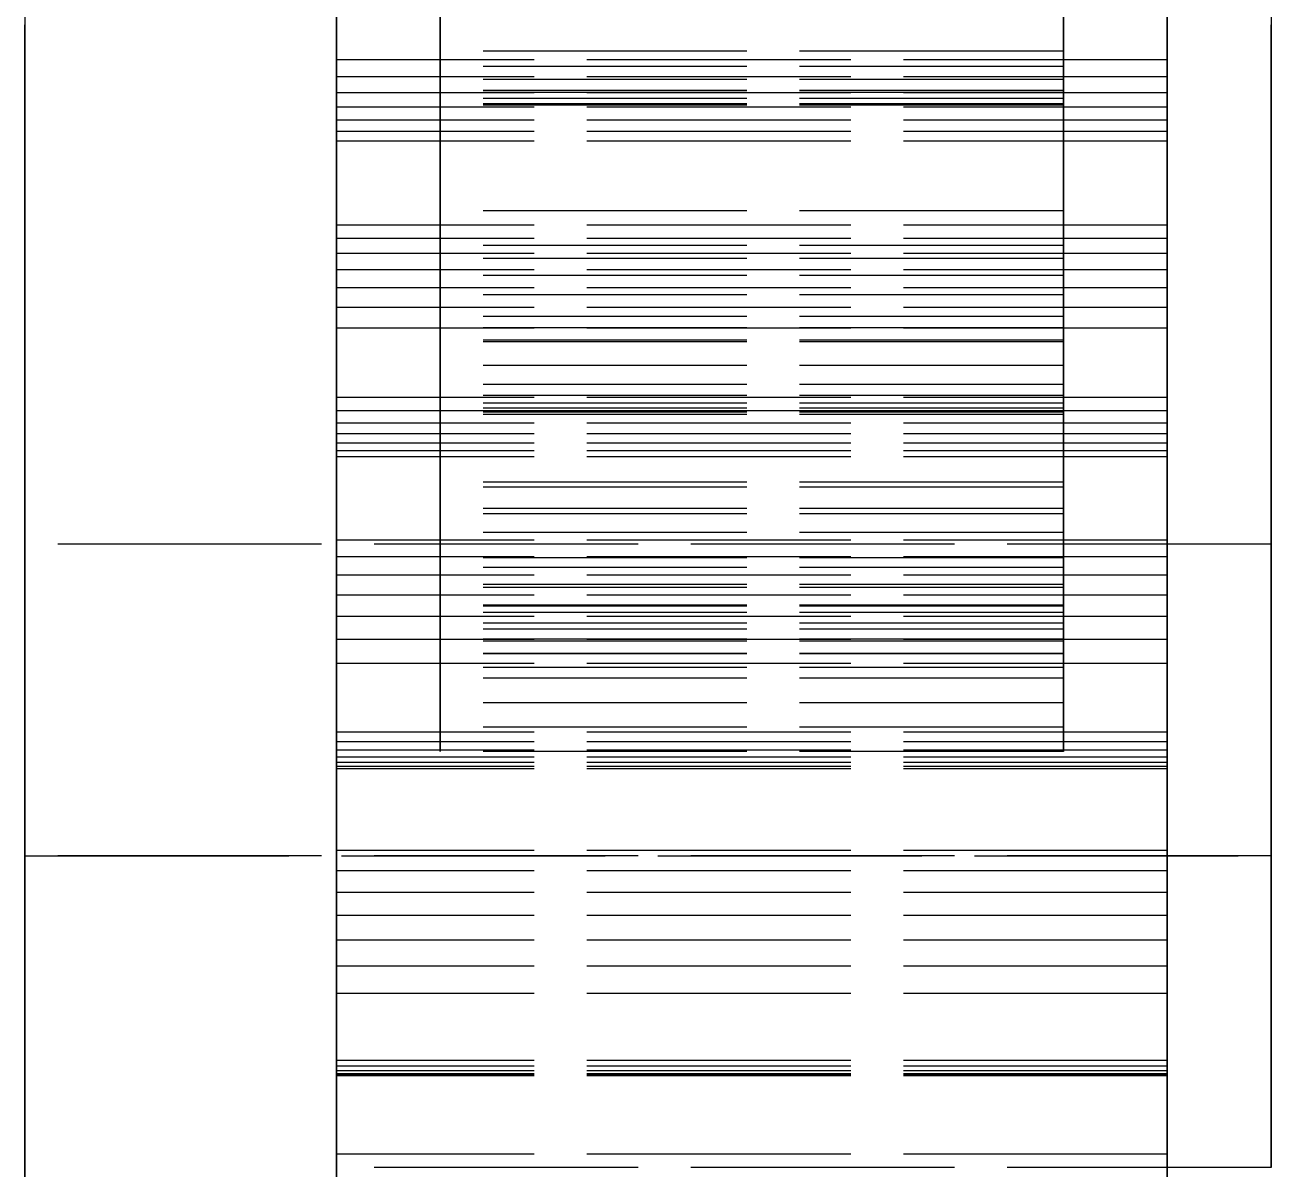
# Model space of a CAD drawing. Header units: millimetres. Extents: x -31 to 125, y -47 to 96.
# Drawn here: x 50.62 to 56.62, y -5.51 to 0 of the extents above; entities that cross this region are included whole.
import ezdxf

# ---------------------------------------------------------------- set-up
doc = ezdxf.new("R2010")
doc.units = ezdxf.units.MM
doc.linetypes.add('DASHED', pattern=[1.524, 1.27, -0.254])
doc.layers.add('HIDDEN', color=8, linetype='DASHED')
doc.layers.add('VISIBLE', color=7, linetype='CONTINUOUS')

msp = doc.modelspace()

# ---------------------------------------------------------------- linework, layer by layer
at = {"layer": 'HIDDEN'}
for points in [[(50.625, 9.52381), (50.625, 8.7619), (50.625, 8), (50.625, 7.2381), (50.625, 6.47619), (50.625, 5.71429), (50.625, 4.95238), (50.625, 4.19048), (50.625, 3.42857), (50.625, 2.66667), (50.625, 1.90476), (50.625, 1.14286), (50.625, 0.38095), (50.625, -0.38095), (50.625, -1.14286), (50.625, -1.90476), (50.625, -2.66667), (50.625, -3.42857), (50.625, -4.19048), (50.625, -4.95238), (50.625, -5.71429)], [(52.125, 9.42857), (52.125, 8.73016), (52.125, 8.03175), (52.125, 7.33333), (52.125, 6.63492), (52.125, 5.93651), (52.125, 5.2381), (52.125, 4.53968), (52.125, 3.84127), (52.125, 3.14286), (52.125, 2.44444), (52.125, 1.74603), (52.125, 1.04762), (52.125, 0.34921), (52.125, -0.34921), (52.125, -1.04762), (52.125, -1.74603), (52.125, -2.44444), (52.125, -3.14286), (52.125, -3.84127), (52.125, -4.53968), (52.125, -5.2381), (52.125, -5.93651)], [(52.125, 4.55357), (52.125, 3.94643), (52.125, 3.33929), (52.125, 2.73214), (52.125, 2.125), (52.125, 1.51786), (52.125, 0.91071), (52.125, 0.30357), (52.125, -0.30357), (52.125, -0.91071), (52.125, -1.51786), (52.125, -2.125), (52.125, -2.73214), (52.125, -3.33929), (52.125, -3.94643), (52.125, -4.55357), (52.125, -5.16071), (52.125, -5.76786)], [(56.125, 4.55357), (56.125, 3.94643), (56.125, 3.33929), (56.125, 2.73214), (56.125, 2.125), (56.125, 1.51786), (56.125, 0.91071), (56.125, 0.30357), (56.125, -0.30357), (56.125, -0.91071), (56.125, -1.51786), (56.125, -2.125), (56.125, -2.73214), (56.125, -3.33929), (56.125, -3.94643), (56.125, -4.55357), (56.125, -5.16071), (56.125, -5.76786)], [(52.125, -0.16799), (52.125, 0.16799)], [(52.125, 0.16799), (52.125, -0.16799)], [(52.625, -0.12603), (52.625, 0.12603)], [(52.625, 0.12603), (52.625, -0.12603)], [(55.625, -0.12603), (55.625, 0.12603)], [(55.625, 0.12603), (55.625, -0.12603)], [(56.125, -0.16799), (56.125, 0.16799)], [(56.125, 0.16799), (56.125, -0.16799)], [(50.625, 0.06349), (50.625, -0.06349), (50.625, -0.19048), (50.625, -0.31746), (50.625, -0.44444), (50.625, -0.57143), (50.625, -0.69841), (50.625, -0.8254), (50.625, -0.95238), (50.625, -1.07937), (50.625, -1.20635), (50.625, -1.33333), (50.625, -1.46032), (50.625, -1.5873), (50.625, -1.71429), (50.625, -1.84127), (50.625, -1.96825), (50.625, -2.09524), (50.625, -2.22222), (50.625, -2.34921), (50.625, -2.47619), (50.625, -2.60317), (50.625, -2.73016), (50.625, -2.85714), (50.625, -2.98413), (50.625, -3.11111), (50.625, -3.2381), (50.625, -3.36508), (50.625, -3.49206), (50.625, -3.61905), (50.625, -3.74603), (50.625, -3.87302), (50.625, -4)], [(50.625, 0.06349), (50.625, -0.06349), (50.625, -0.19048), (50.625, -0.31746), (50.625, -0.44444), (50.625, -0.57143), (50.625, -0.69841), (50.625, -0.8254), (50.625, -0.95238), (50.625, -1.07937), (50.625, -1.20635), (50.625, -1.33333), (50.625, -1.46032), (50.625, -1.5873), (50.625, -1.71429), (50.625, -1.84127), (50.625, -1.96825), (50.625, -2.09524), (50.625, -2.22222), (50.625, -2.34921), (50.625, -2.47619), (50.625, -2.60317), (50.625, -2.73016), (50.625, -2.85714), (50.625, -2.98413), (50.625, -3.11111), (50.625, -3.2381), (50.625, -3.36508), (50.625, -3.49206), (50.625, -3.61905), (50.625, -3.74603), (50.625, -3.87302), (50.625, -4)], [(52.125, 0.0873), (52.125, -0.0873), (52.125, -0.2619), (52.125, -0.43651), (52.125, -0.61111), (52.125, -0.78571), (52.125, -0.96032), (52.125, -1.13492), (52.125, -1.30952), (52.125, -1.48413), (52.125, -1.65873), (52.125, -1.83333), (52.125, -2.00794), (52.125, -2.18254), (52.125, -2.35714), (52.125, -2.53175), (52.125, -2.70635), (52.125, -2.88095), (52.125, -3.05556), (52.125, -3.23016), (52.125, -3.40476), (52.125, -3.57937), (52.125, -3.75397), (52.125, -3.92857), (52.125, -4.10317), (52.125, -4.27778), (52.125, -4.45238), (52.125, -4.62698), (52.125, -4.80159), (52.125, -4.97619), (52.125, -5.15079), (52.125, -5.3254), (52.125, -5.5)], [(56.625, 0.0873), (56.625, -0.0873), (56.625, -0.2619), (56.625, -0.43651), (56.625, -0.61111), (56.625, -0.78571), (56.625, -0.96032), (56.625, -1.13492), (56.625, -1.30952), (56.625, -1.48413), (56.625, -1.65873), (56.625, -1.83333), (56.625, -2.00794), (56.625, -2.18254), (56.625, -2.35714), (56.625, -2.53175), (56.625, -2.70635), (56.625, -2.88095), (56.625, -3.05556), (56.625, -3.23016), (56.625, -3.40476), (56.625, -3.57937), (56.625, -3.75397), (56.625, -3.92857), (56.625, -4.10317), (56.625, -4.27778), (56.625, -4.45238), (56.625, -4.62698), (56.625, -4.80159), (56.625, -4.97619), (56.625, -5.15079), (56.625, -5.3254), (56.625, -5.5)], [(56.625, 0.06349), (56.625, -0.06349), (56.625, -0.19048), (56.625, -0.31746), (56.625, -0.44444), (56.625, -0.57143), (56.625, -0.69841), (56.625, -0.8254), (56.625, -0.95238), (56.625, -1.07937), (56.625, -1.20635), (56.625, -1.33333), (56.625, -1.46032), (56.625, -1.5873), (56.625, -1.71429), (56.625, -1.84127), (56.625, -1.96825), (56.625, -2.09524), (56.625, -2.22222), (56.625, -2.34921), (56.625, -2.47619), (56.625, -2.60317), (56.625, -2.73016), (56.625, -2.85714), (56.625, -2.98413), (56.625, -3.11111), (56.625, -3.2381), (56.625, -3.36508), (56.625, -3.49206), (56.625, -3.61905), (56.625, -3.74603), (56.625, -3.87302), (56.625, -4)], [(56.625, 0.06349), (56.625, -0.06349), (56.625, -0.19048), (56.625, -0.31746), (56.625, -0.44444), (56.625, -0.57143), (56.625, -0.69841), (56.625, -0.8254), (56.625, -0.95238), (56.625, -1.07937), (56.625, -1.20635), (56.625, -1.33333), (56.625, -1.46032), (56.625, -1.5873), (56.625, -1.71429), (56.625, -1.84127), (56.625, -1.96825), (56.625, -2.09524), (56.625, -2.22222), (56.625, -2.34921), (56.625, -2.47619), (56.625, -2.60317), (56.625, -2.73016), (56.625, -2.85714), (56.625, -2.98413), (56.625, -3.11111), (56.625, -3.2381), (56.625, -3.36508), (56.625, -3.49206), (56.625, -3.61905), (56.625, -3.74603), (56.625, -3.87302), (56.625, -4)], [(50.625, 0.03968), (50.625, -0.03968), (50.625, -0.11905), (50.625, -0.19841), (50.625, -0.27778), (50.625, -0.35714), (50.625, -0.43651), (50.625, -0.51587), (50.625, -0.59524), (50.625, -0.6746), (50.625, -0.75397), (50.625, -0.83333), (50.625, -0.9127), (50.625, -0.99206), (50.625, -1.07143), (50.625, -1.15079), (50.625, -1.23016), (50.625, -1.30952), (50.625, -1.38889), (50.625, -1.46825), (50.625, -1.54762), (50.625, -1.62698), (50.625, -1.70635), (50.625, -1.78571), (50.625, -1.86508), (50.625, -1.94444), (50.625, -2.02381), (50.625, -2.10317), (50.625, -2.18254), (50.625, -2.2619), (50.625, -2.34127), (50.625, -2.42063), (50.625, -2.5)], [(52.625, 0.0131), (52.625, -0.02738), (52.625, -0.06786), (52.625, -0.10833), (52.625, -0.14881), (52.625, -0.18929), (52.625, -0.22976), (52.625, -0.27024), (52.625, -0.31071), (52.625, -0.35119), (52.625, -0.39167), (52.625, -0.43214), (52.625, -0.47262), (52.625, -0.5131), (52.625, -0.55357), (52.625, -0.59405), (52.625, -0.63452), (52.625, -0.675), (52.625, -0.71548), (52.625, -0.75595), (52.625, -0.79643), (52.625, -0.8369), (52.625, -0.87738), (52.625, -0.91786), (52.625, -0.95833), (52.625, -0.99881), (52.625, -1.03929), (52.625, -1.07976), (52.625, -1.12024), (52.625, -1.16071), (52.625, -1.20119), (52.625, -1.24167), (52.625, -1.28214), (52.625, -1.32262), (52.625, -1.3631), (52.625, -1.40357), (52.625, -1.44405), (52.625, -1.48452), (52.625, -1.525)], [(52.625, -1.525), (52.625, -1.48452), (52.625, -1.44405), (52.625, -1.40357), (52.625, -1.3631), (52.625, -1.32262), (52.625, -1.28214), (52.625, -1.24167), (52.625, -1.20119), (52.625, -1.16071), (52.625, -1.12024), (52.625, -1.07976), (52.625, -1.03929), (52.625, -0.99881), (52.625, -0.95833), (52.625, -0.91786), (52.625, -0.87738), (52.625, -0.8369), (52.625, -0.79643), (52.625, -0.75595), (52.625, -0.71548), (52.625, -0.675), (52.625, -0.63452), (52.625, -0.59405), (52.625, -0.55357), (52.625, -0.5131), (52.625, -0.47262), (52.625, -0.43214), (52.625, -0.39167), (52.625, -0.35119), (52.625, -0.31071), (52.625, -0.27024), (52.625, -0.22976), (52.625, -0.18929), (52.625, -0.14881), (52.625, -0.10833), (52.625, -0.06786), (52.625, -0.02738), (52.625, 0.0131)], [(55.625, 0.0131), (55.625, -0.02738), (55.625, -0.06786), (55.625, -0.10833), (55.625, -0.14881), (55.625, -0.18929), (55.625, -0.22976), (55.625, -0.27024), (55.625, -0.31071), (55.625, -0.35119), (55.625, -0.39167), (55.625, -0.43214), (55.625, -0.47262), (55.625, -0.5131), (55.625, -0.55357), (55.625, -0.59405), (55.625, -0.63452), (55.625, -0.675), (55.625, -0.71548), (55.625, -0.75595), (55.625, -0.79643), (55.625, -0.8369), (55.625, -0.87738), (55.625, -0.91786), (55.625, -0.95833), (55.625, -0.99881), (55.625, -1.03929), (55.625, -1.07976), (55.625, -1.12024), (55.625, -1.16071), (55.625, -1.20119), (55.625, -1.24167), (55.625, -1.28214), (55.625, -1.32262), (55.625, -1.3631), (55.625, -1.40357), (55.625, -1.44405), (55.625, -1.48452), (55.625, -1.525)], [(55.625, -1.525), (55.625, -1.48452), (55.625, -1.44405), (55.625, -1.40357), (55.625, -1.3631), (55.625, -1.32262), (55.625, -1.28214), (55.625, -1.24167), (55.625, -1.20119), (55.625, -1.16071), (55.625, -1.12024), (55.625, -1.07976), (55.625, -1.03929), (55.625, -0.99881), (55.625, -0.95833), (55.625, -0.91786), (55.625, -0.87738), (55.625, -0.8369), (55.625, -0.79643), (55.625, -0.75595), (55.625, -0.71548), (55.625, -0.675), (55.625, -0.63452), (55.625, -0.59405), (55.625, -0.55357), (55.625, -0.5131), (55.625, -0.47262), (55.625, -0.43214), (55.625, -0.39167), (55.625, -0.35119), (55.625, -0.31071), (55.625, -0.27024), (55.625, -0.22976), (55.625, -0.18929), (55.625, -0.14881), (55.625, -0.10833), (55.625, -0.06786), (55.625, -0.02738), (55.625, 0.0131)], [(56.625, 0.03968), (56.625, -0.03968), (56.625, -0.11905), (56.625, -0.19841), (56.625, -0.27778), (56.625, -0.35714), (56.625, -0.43651), (56.625, -0.51587), (56.625, -0.59524), (56.625, -0.6746), (56.625, -0.75397), (56.625, -0.83333), (56.625, -0.9127), (56.625, -0.99206), (56.625, -1.07143), (56.625, -1.15079), (56.625, -1.23016), (56.625, -1.30952), (56.625, -1.38889), (56.625, -1.46825), (56.625, -1.54762), (56.625, -1.62698), (56.625, -1.70635), (56.625, -1.78571), (56.625, -1.86508), (56.625, -1.94444), (56.625, -2.02381), (56.625, -2.10317), (56.625, -2.18254), (56.625, -2.2619), (56.625, -2.34127), (56.625, -2.42063), (56.625, -2.5)], [(50.625, -4), (50.625, -3.93651), (50.625, -3.87302), (50.625, -3.80952), (50.625, -3.74603), (50.625, -3.68254), (50.625, -3.61905), (50.625, -3.55556), (50.625, -3.49206), (50.625, -3.42857), (50.625, -3.36508), (50.625, -3.30159), (50.625, -3.2381), (50.625, -3.1746), (50.625, -3.11111), (50.625, -3.04762), (50.625, -2.98413), (50.625, -2.92063), (50.625, -2.85714), (50.625, -2.79365), (50.625, -2.73016), (50.625, -2.66667), (50.625, -2.60317), (50.625, -2.53968), (50.625, -2.47619), (50.625, -2.4127), (50.625, -2.34921), (50.625, -2.28571), (50.625, -2.22222), (50.625, -2.15873), (50.625, -2.09524), (50.625, -2.03175), (50.625, -1.96825), (50.625, -1.90476), (50.625, -1.84127), (50.625, -1.77778), (50.625, -1.71429), (50.625, -1.65079), (50.625, -1.5873), (50.625, -1.52381), (50.625, -1.46032), (50.625, -1.39683), (50.625, -1.33333), (50.625, -1.26984), (50.625, -1.20635), (50.625, -1.14286), (50.625, -1.07937), (50.625, -1.01587), (50.625, -0.95238), (50.625, -0.88889), (50.625, -0.8254), (50.625, -0.7619), (50.625, -0.69841), (50.625, -0.63492), (50.625, -0.57143), (50.625, -0.50794), (50.625, -0.44444), (50.625, -0.38095), (50.625, -0.31746), (50.625, -0.25397), (50.625, -0.19048), (50.625, -0.12698), (50.625, -0.06349), (50.625, 0)], [(50.625, -4), (50.625, -3.93651), (50.625, -3.87302), (50.625, -3.80952), (50.625, -3.74603), (50.625, -3.68254), (50.625, -3.61905), (50.625, -3.55556), (50.625, -3.49206), (50.625, -3.42857), (50.625, -3.36508), (50.625, -3.30159), (50.625, -3.2381), (50.625, -3.1746), (50.625, -3.11111), (50.625, -3.04762), (50.625, -2.98413), (50.625, -2.92063), (50.625, -2.85714), (50.625, -2.79365), (50.625, -2.73016), (50.625, -2.66667), (50.625, -2.60317), (50.625, -2.53968), (50.625, -2.47619), (50.625, -2.4127), (50.625, -2.34921), (50.625, -2.28571), (50.625, -2.22222), (50.625, -2.15873), (50.625, -2.09524), (50.625, -2.03175), (50.625, -1.96825), (50.625, -1.90476), (50.625, -1.84127), (50.625, -1.77778), (50.625, -1.71429), (50.625, -1.65079), (50.625, -1.5873), (50.625, -1.52381), (50.625, -1.46032), (50.625, -1.39683), (50.625, -1.33333), (50.625, -1.26984), (50.625, -1.20635), (50.625, -1.14286), (50.625, -1.07937), (50.625, -1.01587), (50.625, -0.95238), (50.625, -0.88889), (50.625, -0.8254), (50.625, -0.7619), (50.625, -0.69841), (50.625, -0.63492), (50.625, -0.57143), (50.625, -0.50794), (50.625, -0.44444), (50.625, -0.38095), (50.625, -0.31746), (50.625, -0.25397), (50.625, -0.19048), (50.625, -0.12698), (50.625, -0.06349), (50.625, 0)], [(50.625, -2.5), (50.625, -2.46032), (50.625, -2.42063), (50.625, -2.38095), (50.625, -2.34127), (50.625, -2.30159), (50.625, -2.2619), (50.625, -2.22222), (50.625, -2.18254), (50.625, -2.14286), (50.625, -2.10317), (50.625, -2.06349), (50.625, -2.02381), (50.625, -1.98413), (50.625, -1.94444), (50.625, -1.90476), (50.625, -1.86508), (50.625, -1.8254), (50.625, -1.78571), (50.625, -1.74603), (50.625, -1.70635), (50.625, -1.66667), (50.625, -1.62698), (50.625, -1.5873), (50.625, -1.54762), (50.625, -1.50794), (50.625, -1.46825), (50.625, -1.42857), (50.625, -1.38889), (50.625, -1.34921), (50.625, -1.30952), (50.625, -1.26984), (50.625, -1.23016), (50.625, -1.19048), (50.625, -1.15079), (50.625, -1.11111), (50.625, -1.07143), (50.625, -1.03175), (50.625, -0.99206), (50.625, -0.95238), (50.625, -0.9127), (50.625, -0.87302), (50.625, -0.83333), (50.625, -0.79365), (50.625, -0.75397), (50.625, -0.71429), (50.625, -0.6746), (50.625, -0.63492), (50.625, -0.59524), (50.625, -0.55556), (50.625, -0.51587), (50.625, -0.47619), (50.625, -0.43651), (50.625, -0.39683), (50.625, -0.35714), (50.625, -0.31746), (50.625, -0.27778), (50.625, -0.2381), (50.625, -0.19841), (50.625, -0.15873), (50.625, -0.11905), (50.625, -0.07937), (50.625, -0.03968), (50.625, 0)], [(52.125, -5.5), (52.125, -5.4127), (52.125, -5.3254), (52.125, -5.2381), (52.125, -5.15079), (52.125, -5.06349), (52.125, -4.97619), (52.125, -4.88889), (52.125, -4.80159), (52.125, -4.71429), (52.125, -4.62698), (52.125, -4.53968), (52.125, -4.45238), (52.125, -4.36508), (52.125, -4.27778), (52.125, -4.19048), (52.125, -4.10317), (52.125, -4.01587), (52.125, -3.92857), (52.125, -3.84127), (52.125, -3.75397), (52.125, -3.66667), (52.125, -3.57937), (52.125, -3.49206), (52.125, -3.40476), (52.125, -3.31746), (52.125, -3.23016), (52.125, -3.14286), (52.125, -3.05556), (52.125, -2.96825), (52.125, -2.88095), (52.125, -2.79365), (52.125, -2.70635), (52.125, -2.61905), (52.125, -2.53175), (52.125, -2.44444), (52.125, -2.35714), (52.125, -2.26984), (52.125, -2.18254), (52.125, -2.09524), (52.125, -2.00794), (52.125, -1.92063), (52.125, -1.83333), (52.125, -1.74603), (52.125, -1.65873), (52.125, -1.57143), (52.125, -1.48413), (52.125, -1.39683), (52.125, -1.30952), (52.125, -1.22222), (52.125, -1.13492), (52.125, -1.04762), (52.125, -0.96032), (52.125, -0.87302), (52.125, -0.78571), (52.125, -0.69841), (52.125, -0.61111), (52.125, -0.52381), (52.125, -0.43651), (52.125, -0.34921), (52.125, -0.2619), (52.125, -0.1746), (52.125, -0.0873), (52.125, 0)], [(52.125, -5.5873), (52.125, -5.2381), (52.125, -4.88889), (52.125, -4.53968), (52.125, -4.19048), (52.125, -3.84127), (52.125, -3.49206), (52.125, -3.14286), (52.125, -2.79365), (52.125, -2.44444), (52.125, -2.09524), (52.125, -1.74603), (52.125, -1.39683), (52.125, -1.04762), (52.125, -0.69841), (52.125, -0.34921), (52.125, 0)], [(52.125, -5.76786), (52.125, -5.46429), (52.125, -5.16071), (52.125, -4.85714), (52.125, -4.55357), (52.125, -4.25), (52.125, -3.94643), (52.125, -3.64286), (52.125, -3.33929), (52.125, -3.03571), (52.125, -2.73214), (52.125, -2.42857), (52.125, -2.125), (52.125, -1.82143), (52.125, -1.51786), (52.125, -1.21429), (52.125, -0.91071), (52.125, -0.60714), (52.125, -0.30357), (52.125, 0)], [(56.125, -5.76786), (56.125, -5.46429), (56.125, -5.16071), (56.125, -4.85714), (56.125, -4.55357), (56.125, -4.25), (56.125, -3.94643), (56.125, -3.64286), (56.125, -3.33929), (56.125, -3.03571), (56.125, -2.73214), (56.125, -2.42857), (56.125, -2.125), (56.125, -1.82143), (56.125, -1.51786), (56.125, -1.21429), (56.125, -0.91071), (56.125, -0.60714), (56.125, -0.30357), (56.125, 0)], [(56.625, -4), (56.625, -3.93651), (56.625, -3.87302), (56.625, -3.80952), (56.625, -3.74603), (56.625, -3.68254), (56.625, -3.61905), (56.625, -3.55556), (56.625, -3.49206), (56.625, -3.42857), (56.625, -3.36508), (56.625, -3.30159), (56.625, -3.2381), (56.625, -3.1746), (56.625, -3.11111), (56.625, -3.04762), (56.625, -2.98413), (56.625, -2.92063), (56.625, -2.85714), (56.625, -2.79365), (56.625, -2.73016), (56.625, -2.66667), (56.625, -2.60317), (56.625, -2.53968), (56.625, -2.47619), (56.625, -2.4127), (56.625, -2.34921), (56.625, -2.28571), (56.625, -2.22222), (56.625, -2.15873), (56.625, -2.09524), (56.625, -2.03175), (56.625, -1.96825), (56.625, -1.90476), (56.625, -1.84127), (56.625, -1.77778), (56.625, -1.71429), (56.625, -1.65079), (56.625, -1.5873), (56.625, -1.52381), (56.625, -1.46032), (56.625, -1.39683), (56.625, -1.33333), (56.625, -1.26984), (56.625, -1.20635), (56.625, -1.14286), (56.625, -1.07937), (56.625, -1.01587), (56.625, -0.95238), (56.625, -0.88889), (56.625, -0.8254), (56.625, -0.7619), (56.625, -0.69841), (56.625, -0.63492), (56.625, -0.57143), (56.625, -0.50794), (56.625, -0.44444), (56.625, -0.38095), (56.625, -0.31746), (56.625, -0.25397), (56.625, -0.19048), (56.625, -0.12698), (56.625, -0.06349), (56.625, 0)], [(56.625, -5.5), (56.625, -5.4127), (56.625, -5.3254), (56.625, -5.2381), (56.625, -5.15079), (56.625, -5.06349), (56.625, -4.97619), (56.625, -4.88889), (56.625, -4.80159), (56.625, -4.71429), (56.625, -4.62698), (56.625, -4.53968), (56.625, -4.45238), (56.625, -4.36508), (56.625, -4.27778), (56.625, -4.19048), (56.625, -4.10317), (56.625, -4.01587), (56.625, -3.92857), (56.625, -3.84127), (56.625, -3.75397), (56.625, -3.66667), (56.625, -3.57937), (56.625, -3.49206), (56.625, -3.40476), (56.625, -3.31746), (56.625, -3.23016), (56.625, -3.14286), (56.625, -3.05556), (56.625, -2.96825), (56.625, -2.88095), (56.625, -2.79365), (56.625, -2.70635), (56.625, -2.61905), (56.625, -2.53175), (56.625, -2.44444), (56.625, -2.35714), (56.625, -2.26984), (56.625, -2.18254), (56.625, -2.09524), (56.625, -2.00794), (56.625, -1.92063), (56.625, -1.83333), (56.625, -1.74603), (56.625, -1.65873), (56.625, -1.57143), (56.625, -1.48413), (56.625, -1.39683), (56.625, -1.30952), (56.625, -1.22222), (56.625, -1.13492), (56.625, -1.04762), (56.625, -0.96032), (56.625, -0.87302), (56.625, -0.78571), (56.625, -0.69841), (56.625, -0.61111), (56.625, -0.52381), (56.625, -0.43651), (56.625, -0.34921), (56.625, -0.2619), (56.625, -0.1746), (56.625, -0.0873), (56.625, 0)], [(56.625, -4), (56.625, -3.93651), (56.625, -3.87302), (56.625, -3.80952), (56.625, -3.74603), (56.625, -3.68254), (56.625, -3.61905), (56.625, -3.55556), (56.625, -3.49206), (56.625, -3.42857), (56.625, -3.36508), (56.625, -3.30159), (56.625, -3.2381), (56.625, -3.1746), (56.625, -3.11111), (56.625, -3.04762), (56.625, -2.98413), (56.625, -2.92063), (56.625, -2.85714), (56.625, -2.79365), (56.625, -2.73016), (56.625, -2.66667), (56.625, -2.60317), (56.625, -2.53968), (56.625, -2.47619), (56.625, -2.4127), (56.625, -2.34921), (56.625, -2.28571), (56.625, -2.22222), (56.625, -2.15873), (56.625, -2.09524), (56.625, -2.03175), (56.625, -1.96825), (56.625, -1.90476), (56.625, -1.84127), (56.625, -1.77778), (56.625, -1.71429), (56.625, -1.65079), (56.625, -1.5873), (56.625, -1.52381), (56.625, -1.46032), (56.625, -1.39683), (56.625, -1.33333), (56.625, -1.26984), (56.625, -1.20635), (56.625, -1.14286), (56.625, -1.07937), (56.625, -1.01587), (56.625, -0.95238), (56.625, -0.88889), (56.625, -0.8254), (56.625, -0.7619), (56.625, -0.69841), (56.625, -0.63492), (56.625, -0.57143), (56.625, -0.50794), (56.625, -0.44444), (56.625, -0.38095), (56.625, -0.31746), (56.625, -0.25397), (56.625, -0.19048), (56.625, -0.12698), (56.625, -0.06349), (56.625, 0)], [(56.625, -2.5), (56.625, -2.46032), (56.625, -2.42063), (56.625, -2.38095), (56.625, -2.34127), (56.625, -2.30159), (56.625, -2.2619), (56.625, -2.22222), (56.625, -2.18254), (56.625, -2.14286), (56.625, -2.10317), (56.625, -2.06349), (56.625, -2.02381), (56.625, -1.98413), (56.625, -1.94444), (56.625, -1.90476), (56.625, -1.86508), (56.625, -1.8254), (56.625, -1.78571), (56.625, -1.74603), (56.625, -1.70635), (56.625, -1.66667), (56.625, -1.62698), (56.625, -1.5873), (56.625, -1.54762), (56.625, -1.50794), (56.625, -1.46825), (56.625, -1.42857), (56.625, -1.38889), (56.625, -1.34921), (56.625, -1.30952), (56.625, -1.26984), (56.625, -1.23016), (56.625, -1.19048), (56.625, -1.15079), (56.625, -1.11111), (56.625, -1.07143), (56.625, -1.03175), (56.625, -0.99206), (56.625, -0.95238), (56.625, -0.9127), (56.625, -0.87302), (56.625, -0.83333), (56.625, -0.79365), (56.625, -0.75397), (56.625, -0.71429), (56.625, -0.6746), (56.625, -0.63492), (56.625, -0.59524), (56.625, -0.55556), (56.625, -0.51587), (56.625, -0.47619), (56.625, -0.43651), (56.625, -0.39683), (56.625, -0.35714), (56.625, -0.31746), (56.625, -0.27778), (56.625, -0.2381), (56.625, -0.19841), (56.625, -0.15873), (56.625, -0.11905), (56.625, -0.07937), (56.625, -0.03968), (56.625, 0)], [(52.125, -0.25049), (52.125, -0.16799)], [(52.125, -0.16799), (52.125, -0.25049)], [(56.125, -0.16799), (52.125, -0.16799)], [(56.125, -0.16799), (52.125, -0.16799)], [(52.625, -0.2001), (52.625, -0.12603)], [(52.625, -0.12603), (52.625, -0.2001)], [(55.625, -0.12603), (52.625, -0.12603)], [(55.625, -0.12603), (52.625, -0.12603)], [(55.625, -0.2001), (55.625, -0.12603)], [(55.625, -0.12603), (55.625, -0.2001)], [(56.125, -0.25049), (56.125, -0.16799)], [(56.125, -0.16799), (56.125, -0.25049)], [(52.625, -0.26329), (52.625, -0.2001)], [(52.625, -0.2001), (52.625, -0.26329)], [(55.625, -0.2001), (52.625, -0.2001)], [(55.625, -0.2001), (52.625, -0.2001)], [(55.625, -0.26329), (55.625, -0.2001)], [(55.625, -0.2001), (55.625, -0.26329)], [(52.125, -0.32661), (52.125, -0.25049)], [(52.125, -0.25049), (52.125, -0.32661)], [(56.125, -0.25049), (52.125, -0.25049)], [(56.125, -0.25049), (52.125, -0.25049)], [(52.625, -0.31508), (52.625, -0.26329)], [(52.625, -0.26329), (52.625, -0.31508)], [(55.625, -0.26329), (52.625, -0.26329)], [(55.625, -0.26329), (52.625, -0.26329)], [(55.625, -0.31508), (55.625, -0.26329)], [(55.625, -0.26329), (55.625, -0.31508)], [(56.125, -0.32661), (56.125, -0.25049)], [(56.125, -0.25049), (56.125, -0.32661)], [(52.125, -0.39605), (52.125, -0.32661)], [(52.125, -0.32661), (52.125, -0.39605)], [(56.125, -0.32661), (52.125, -0.32661)], [(56.125, -0.32661), (52.125, -0.32661)], [(52.625, -0.35458), (52.625, -0.31508)], [(52.625, -0.31508), (52.625, -0.35458)], [(55.625, -0.31508), (52.625, -0.31508)], [(55.625, -0.31508), (52.625, -0.31508)], [(55.625, -0.32547), (52.625, -0.32547)], [(52.625, -0.32547), (52.625, -0.38632)], [(52.625, -0.89444), (52.625, -0.32547)], [(52.625, -0.32547), (52.625, -0.89444)], [(52.625, -0.38632), (52.625, -0.32547)], [(55.625, -0.32547), (52.625, -0.32547)], [(52.625, -0.38013), (52.625, -0.35458)], [(52.625, -0.35458), (52.625, -0.38013)], [(55.625, -0.35458), (52.625, -0.35458)], [(55.625, -0.35458), (52.625, -0.35458)], [(55.625, -0.35458), (55.625, -0.31508)], [(55.625, -0.31508), (55.625, -0.35458)], [(55.625, -0.32547), (55.625, -0.38632)], [(55.625, -0.89444), (55.625, -0.32547)], [(55.625, -0.32547), (55.625, -0.89444)], [(55.625, -0.38632), (55.625, -0.32547)], [(55.625, -0.38013), (55.625, -0.35458)], [(55.625, -0.35458), (55.625, -0.38013)], [(56.125, -0.39605), (56.125, -0.32661)], [(56.125, -0.32661), (56.125, -0.39605)], [(52.125, -0.45845), (52.125, -0.39605)], [(52.125, -0.39605), (52.125, -0.45845)], [(56.125, -0.39605), (52.125, -0.39605)], [(56.125, -0.39605), (52.125, -0.39605)], [(55.625, -0.38013), (52.625, -0.38013)], [(52.625, -0.38632), (52.625, -0.38013)], [(52.625, -0.38013), (52.625, -0.38632)], [(55.625, -0.38013), (52.625, -0.38013)], [(55.625, -0.38632), (52.625, -0.38632)], [(55.625, -0.38632), (52.625, -0.38632)], [(55.625, -0.38632), (55.625, -0.38013)], [(55.625, -0.38013), (55.625, -0.38632)], [(56.125, -0.45845), (56.125, -0.39605)], [(56.125, -0.39605), (56.125, -0.45845)], [(52.125, -0.51328), (52.125, -0.45845)], [(52.125, -0.45845), (52.125, -0.51328)], [(56.125, -0.45845), (52.125, -0.45845)], [(56.125, -0.45845), (52.125, -0.45845)], [(56.125, -0.51328), (56.125, -0.45845)], [(56.125, -0.45845), (56.125, -0.51328)], [(52.125, -0.55983), (52.125, -0.51328)], [(52.125, -0.51328), (52.125, -0.55983)], [(56.125, -0.51328), (52.125, -0.51328)], [(56.125, -0.51328), (52.125, -0.51328)], [(56.125, -0.55983), (56.125, -0.51328)], [(56.125, -0.51328), (56.125, -0.55983)], [(52.125, -0.55983), (52.125, -0.96411)], [(52.125, -0.96411), (52.125, -0.55983)], [(56.125, -0.55983), (52.125, -0.55983)], [(56.125, -0.55983), (52.125, -0.55983)], [(56.125, -0.55983), (56.125, -0.96411)], [(56.125, -0.96411), (56.125, -0.55983)], [(55.625, -0.89444), (52.625, -0.89444)], [(52.625, -1.06168), (52.625, -0.89444)], [(52.625, -0.89444), (52.625, -1.06168)], [(55.625, -0.89444), (52.625, -0.89444)], [(55.625, -1.06168), (55.625, -0.89444)], [(55.625, -0.89444), (55.625, -1.06168)], [(52.125, -0.96411), (52.125, -1.02791)], [(52.125, -1.02791), (52.125, -0.96411)], [(56.125, -0.96411), (52.125, -0.96411)], [(56.125, -0.96411), (52.125, -0.96411)], [(56.125, -0.96411), (56.125, -1.02791)], [(56.125, -1.02791), (56.125, -0.96411)], [(52.125, -1.02791), (52.125, -1.09996)], [(52.125, -1.09996), (52.125, -1.02791)], [(56.125, -1.02791), (52.125, -1.02791)], [(56.125, -1.02791), (52.125, -1.02791)], [(52.625, -1.12471), (52.625, -1.06168)], [(52.625, -1.06168), (52.625, -1.12471)], [(55.625, -1.06168), (52.625, -1.06168)], [(55.625, -1.06168), (52.625, -1.06168)], [(55.625, -1.12471), (55.625, -1.06168)], [(55.625, -1.06168), (55.625, -1.12471)], [(56.125, -1.02791), (56.125, -1.09996)], [(56.125, -1.09996), (56.125, -1.02791)], [(52.125, -1.09996), (52.125, -1.17954)], [(52.125, -1.17954), (52.125, -1.09996)], [(56.125, -1.09996), (52.125, -1.09996)], [(56.125, -1.09996), (52.125, -1.09996)], [(52.625, -1.20559), (52.625, -1.12471)], [(52.625, -1.12471), (52.625, -1.20559)], [(55.625, -1.12471), (52.625, -1.12471)], [(55.625, -1.12471), (52.625, -1.12471)], [(55.625, -1.20559), (55.625, -1.12471)], [(55.625, -1.12471), (55.625, -1.20559)], [(56.125, -1.09996), (56.125, -1.17954)], [(56.125, -1.17954), (56.125, -1.09996)], [(52.125, -1.17954), (52.125, -1.26613)], [(52.125, -1.26613), (52.125, -1.17954)], [(56.125, -1.17954), (52.125, -1.17954)], [(56.125, -1.17954), (52.125, -1.17954)], [(56.125, -1.17954), (56.125, -1.26613)], [(56.125, -1.26613), (56.125, -1.17954)], [(52.625, -1.29903), (52.625, -1.20559)], [(52.625, -1.20559), (52.625, -1.29903)], [(55.625, -1.20559), (52.625, -1.20559)], [(55.625, -1.20559), (52.625, -1.20559)], [(55.625, -1.29903), (55.625, -1.20559)], [(55.625, -1.20559), (55.625, -1.29903)], [(52.125, -1.26613), (52.125, -1.35934)], [(52.125, -1.35934), (52.125, -1.26613)], [(56.125, -1.26613), (52.125, -1.26613)], [(56.125, -1.26613), (52.125, -1.26613)], [(52.625, -1.40319), (52.625, -1.29903)], [(52.625, -1.29903), (52.625, -1.40319)], [(55.625, -1.29903), (52.625, -1.29903)], [(55.625, -1.29903), (52.625, -1.29903)], [(55.625, -1.40319), (55.625, -1.29903)], [(55.625, -1.29903), (55.625, -1.40319)], [(56.125, -1.26613), (56.125, -1.35934)], [(56.125, -1.35934), (56.125, -1.26613)], [(52.125, -1.35934), (52.125, -1.45888)], [(52.125, -1.45888), (52.125, -1.35934)], [(56.125, -1.35934), (52.125, -1.35934)], [(56.125, -1.35934), (52.125, -1.35934)], [(56.125, -1.35934), (56.125, -1.45888)], [(56.125, -1.45888), (56.125, -1.35934)], [(52.625, -1.51701), (52.625, -1.40319)], [(52.625, -1.40319), (52.625, -1.51701)], [(55.625, -1.40319), (52.625, -1.40319)], [(55.625, -1.40319), (52.625, -1.40319)], [(55.625, -1.51701), (55.625, -1.40319)], [(55.625, -1.40319), (55.625, -1.51701)], [(52.125, -1.45888), (52.125, -1.79343)], [(52.125, -1.79343), (52.125, -1.45888)], [(56.125, -1.45888), (52.125, -1.45888)], [(56.125, -1.45888), (52.125, -1.45888)], [(52.625, -1.45816), (52.625, -1.73081)], [(52.625, -1.87467), (52.625, -1.45816)], [(52.625, -1.45816), (52.625, -1.87467)], [(52.625, -1.73081), (52.625, -1.45816)], [(55.625, -1.45816), (52.625, -1.45816)], [(55.625, -1.45816), (52.625, -1.45816)], [(55.625, -1.45816), (55.625, -1.73081)], [(55.625, -1.87467), (55.625, -1.45816)], [(55.625, -1.45816), (55.625, -1.87467)], [(55.625, -1.73081), (55.625, -1.45816)], [(56.125, -1.45888), (56.125, -1.79343)], [(56.125, -1.79343), (56.125, -1.45888)], [(52.625, -1.63972), (52.625, -1.51701)], [(52.625, -1.51701), (52.625, -1.63972)], [(55.625, -1.51701), (52.625, -1.51701)], [(55.625, -1.51701), (52.625, -1.51701)], [(55.625, -1.525), (52.625, -1.525)], [(55.625, -1.63972), (55.625, -1.51701)], [(55.625, -1.51701), (55.625, -1.63972)], [(52.625, -1.85801), (52.625, -1.63972)], [(52.625, -1.63972), (52.625, -1.85801)], [(55.625, -1.63972), (52.625, -1.63972)], [(55.625, -1.63972), (52.625, -1.63972)], [(55.625, -1.85801), (55.625, -1.63972)], [(55.625, -1.63972), (55.625, -1.85801)], [(52.625, -1.73081), (52.625, -1.78311)], [(52.625, -1.78311), (52.625, -1.73081)], [(55.625, -1.73081), (52.625, -1.73081)], [(55.625, -1.73081), (52.625, -1.73081)], [(55.625, -1.73081), (55.625, -1.78311)], [(55.625, -1.78311), (55.625, -1.73081)], [(52.125, -1.79343), (52.125, -1.85819)], [(52.125, -1.85819), (52.125, -1.79343)], [(56.125, -1.79343), (52.125, -1.79343)], [(56.125, -1.79343), (52.125, -1.79343)], [(52.625, -1.78311), (52.625, -1.81975)], [(52.625, -1.81975), (52.625, -1.78311)], [(55.625, -1.78311), (52.625, -1.78311)], [(55.625, -1.78311), (52.625, -1.78311)], [(55.625, -1.78311), (55.625, -1.81975)], [(55.625, -1.81975), (55.625, -1.78311)], [(56.125, -1.79343), (56.125, -1.85819)], [(56.125, -1.85819), (56.125, -1.79343)], [(52.125, -1.85819), (52.125, -1.91656)], [(52.125, -1.91656), (52.125, -1.85819)], [(56.125, -1.85819), (52.125, -1.85819)], [(56.125, -1.85819), (52.125, -1.85819)], [(52.625, -1.81975), (52.625, -1.84476)], [(52.625, -1.84476), (52.625, -1.81975)], [(55.625, -1.81975), (52.625, -1.81975)], [(55.625, -1.81975), (52.625, -1.81975)], [(52.625, -1.84476), (52.625, -1.85923)], [(52.625, -1.85923), (52.625, -1.84476)], [(55.625, -1.84476), (52.625, -1.84476)], [(55.625, -1.84476), (52.625, -1.84476)], [(52.625, -1.86359), (52.625, -1.85801)], [(52.625, -1.85801), (52.625, -1.86359)], [(55.625, -1.85801), (52.625, -1.85801)], [(55.625, -1.85801), (52.625, -1.85801)], [(52.625, -1.85923), (52.625, -1.86359)], [(52.625, -1.86359), (52.625, -1.85923)], [(55.625, -1.85923), (52.625, -1.85923)], [(55.625, -1.85923), (52.625, -1.85923)], [(55.625, -1.81975), (55.625, -1.84476)], [(55.625, -1.84476), (55.625, -1.81975)], [(55.625, -1.84476), (55.625, -1.85923)], [(55.625, -1.85923), (55.625, -1.84476)], [(55.625, -1.86359), (55.625, -1.85801)], [(55.625, -1.85801), (55.625, -1.86359)], [(55.625, -1.85923), (55.625, -1.86359)], [(55.625, -1.86359), (55.625, -1.85923)], [(56.125, -1.85819), (56.125, -1.91656)], [(56.125, -1.91656), (56.125, -1.85819)], [(52.125, -1.91656), (52.125, -1.96827)], [(52.125, -1.96827), (52.125, -1.91656)], [(56.125, -1.91656), (52.125, -1.91656)], [(56.125, -1.91656), (52.125, -1.91656)], [(55.625, -1.86359), (52.625, -1.86359)], [(55.625, -1.86359), (52.625, -1.86359)], [(52.625, -2.2252), (52.625, -1.87467)], [(52.625, -1.87467), (52.625, -2.2252)], [(55.625, -1.87467), (52.625, -1.87467)], [(55.625, -1.87467), (52.625, -1.87467)], [(55.625, -2.2252), (55.625, -1.87467)], [(55.625, -1.87467), (55.625, -2.2252)], [(56.125, -1.91656), (56.125, -1.96827)], [(56.125, -1.96827), (56.125, -1.91656)], [(52.125, -1.96827), (52.125, -2.01294)], [(52.125, -2.01294), (52.125, -1.96827)], [(56.125, -1.96827), (52.125, -1.96827)], [(56.125, -1.96827), (52.125, -1.96827)], [(56.125, -1.96827), (56.125, -2.01294)], [(56.125, -2.01294), (56.125, -1.96827)], [(52.125, -2.01294), (52.125, -2.05009)], [(52.125, -2.05009), (52.125, -2.01294)], [(56.125, -2.01294), (52.125, -2.01294)], [(56.125, -2.01294), (52.125, -2.01294)], [(56.125, -2.01294), (56.125, -2.05009)], [(56.125, -2.05009), (56.125, -2.01294)], [(52.125, -2.05009), (52.125, -2.07899)], [(52.125, -2.07899), (52.125, -2.05009)], [(56.125, -2.05009), (52.125, -2.05009)], [(56.125, -2.05009), (52.125, -2.05009)], [(52.125, -2.07899), (52.125, -2.47982)], [(52.125, -2.47982), (52.125, -2.07899)], [(56.125, -2.07899), (52.125, -2.07899)], [(56.125, -2.07899), (52.125, -2.07899)], [(56.125, -2.05009), (56.125, -2.07899)], [(56.125, -2.07899), (56.125, -2.05009)], [(56.125, -2.07899), (56.125, -2.47982)], [(56.125, -2.47982), (56.125, -2.07899)], [(52.625, -2.20014), (52.625, -2.61152)], [(52.625, -2.35259), (52.625, -2.20014)], [(52.625, -2.20014), (52.625, -2.35259)], [(52.625, -2.61152), (52.625, -2.20014)], [(55.625, -2.20014), (52.625, -2.20014)], [(55.625, -2.20014), (52.625, -2.20014)], [(55.625, -2.20014), (55.625, -2.61152)], [(55.625, -2.35259), (55.625, -2.20014)], [(55.625, -2.20014), (55.625, -2.35259)], [(55.625, -2.61152), (55.625, -2.20014)], [(52.625, -2.32818), (52.625, -2.2252)], [(52.625, -2.2252), (52.625, -2.32818)], [(55.625, -2.2252), (52.625, -2.2252)], [(55.625, -2.2252), (52.625, -2.2252)], [(55.625, -2.32818), (55.625, -2.2252)], [(55.625, -2.2252), (55.625, -2.32818)], [(52.625, -2.44273), (52.625, -2.32818)], [(52.625, -2.32818), (52.625, -2.44273)], [(55.625, -2.32818), (52.625, -2.32818)], [(55.625, -2.32818), (52.625, -2.32818)], [(55.625, -2.44273), (55.625, -2.32818)], [(55.625, -2.32818), (55.625, -2.44273)], [(52.625, -2.79248), (52.625, -2.35259)], [(52.625, -2.35259), (52.625, -2.79248)], [(55.625, -2.35259), (52.625, -2.35259)], [(55.625, -2.35259), (52.625, -2.35259)], [(55.625, -2.79248), (55.625, -2.35259)], [(55.625, -2.35259), (55.625, -2.79248)], [(52.625, -2.56506), (52.625, -2.44273)], [(52.625, -2.44273), (52.625, -2.56506)], [(55.625, -2.44273), (52.625, -2.44273)], [(55.625, -2.44273), (52.625, -2.44273)], [(55.625, -2.56506), (55.625, -2.44273)], [(55.625, -2.44273), (55.625, -2.56506)], [(56.625, -2.5), (50.625, -2.5)], [(52.125, -2.47982), (52.125, -2.56033)], [(52.125, -2.56033), (52.125, -2.47982)], [(56.125, -2.47982), (52.125, -2.47982)], [(56.125, -2.47982), (52.125, -2.47982)], [(56.125, -2.47982), (56.125, -2.56033)], [(56.125, -2.56033), (56.125, -2.47982)], [(52.125, -2.56033), (52.125, -2.64899)], [(52.125, -2.64899), (52.125, -2.56033)], [(56.125, -2.56033), (52.125, -2.56033)], [(56.125, -2.56033), (52.125, -2.56033)], [(52.625, -2.69369), (52.625, -2.56506)], [(52.625, -2.56506), (52.625, -2.69369)], [(55.625, -2.56506), (52.625, -2.56506)], [(55.625, -2.56506), (52.625, -2.56506)], [(55.625, -2.69369), (55.625, -2.56506)], [(55.625, -2.56506), (55.625, -2.69369)], [(56.125, -2.56033), (56.125, -2.64899)], [(56.125, -2.64899), (56.125, -2.56033)], [(52.625, -2.61152), (52.625, -2.70831)], [(52.625, -2.70831), (52.625, -2.61152)], [(55.625, -2.61152), (52.625, -2.61152)], [(55.625, -2.61152), (52.625, -2.61152)], [(55.625, -2.61152), (55.625, -2.70831)], [(55.625, -2.70831), (55.625, -2.61152)], [(52.125, -2.64899), (52.125, -2.74507)], [(52.125, -2.74507), (52.125, -2.64899)], [(56.125, -2.64899), (52.125, -2.64899)], [(56.125, -2.64899), (52.125, -2.64899)], [(52.625, -2.82763), (52.625, -2.69369)], [(52.625, -2.69369), (52.625, -2.82763)], [(55.625, -2.69369), (52.625, -2.69369)], [(55.625, -2.69369), (52.625, -2.69369)], [(55.625, -2.82763), (55.625, -2.69369)], [(55.625, -2.69369), (55.625, -2.82763)], [(56.125, -2.64899), (56.125, -2.74507)], [(56.125, -2.74507), (56.125, -2.64899)], [(52.125, -2.74507), (52.125, -2.84806)], [(52.125, -2.84806), (52.125, -2.74507)], [(56.125, -2.74507), (52.125, -2.74507)], [(56.125, -2.74507), (52.125, -2.74507)], [(52.625, -2.70831), (52.625, -2.79732)], [(52.625, -2.79732), (52.625, -2.70831)], [(55.625, -2.70831), (52.625, -2.70831)], [(55.625, -2.70831), (52.625, -2.70831)], [(55.625, -2.70831), (55.625, -2.79732)], [(55.625, -2.79732), (55.625, -2.70831)], [(56.125, -2.74507), (56.125, -2.84806)], [(56.125, -2.84806), (56.125, -2.74507)], [(52.625, -2.90782), (52.625, -2.79248)], [(52.625, -2.79248), (52.625, -2.90782)], [(55.625, -2.79248), (52.625, -2.79248)], [(55.625, -2.79248), (52.625, -2.79248)], [(52.625, -2.79732), (52.625, -2.88014)], [(52.625, -2.88014), (52.625, -2.79732)], [(55.625, -2.79732), (52.625, -2.79732)], [(55.625, -2.79732), (52.625, -2.79732)], [(55.625, -2.90782), (55.625, -2.79248)], [(55.625, -2.79248), (55.625, -2.90782)], [(55.625, -2.79732), (55.625, -2.88014)], [(55.625, -2.88014), (55.625, -2.79732)], [(52.125, -2.84806), (52.125, -2.95757)], [(52.125, -2.95757), (52.125, -2.84806)], [(56.125, -2.84806), (52.125, -2.84806)], [(56.125, -2.84806), (52.125, -2.84806)], [(52.625, -2.96611), (52.625, -2.82763)], [(52.625, -2.82763), (52.625, -2.96611)], [(55.625, -2.82763), (52.625, -2.82763)], [(55.625, -2.82763), (52.625, -2.82763)], [(55.625, -2.96611), (55.625, -2.82763)], [(55.625, -2.82763), (55.625, -2.96611)], [(56.125, -2.84806), (56.125, -2.95757)], [(56.125, -2.95757), (56.125, -2.84806)], [(52.625, -2.88014), (52.625, -2.95698)], [(52.625, -2.95698), (52.625, -2.88014)], [(55.625, -2.88014), (52.625, -2.88014)], [(55.625, -2.88014), (52.625, -2.88014)], [(52.625, -3.02534), (52.625, -2.90782)], [(52.625, -2.90782), (52.625, -3.02534)], [(55.625, -2.90782), (52.625, -2.90782)], [(55.625, -2.90782), (52.625, -2.90782)], [(55.625, -2.88014), (55.625, -2.95698)], [(55.625, -2.95698), (55.625, -2.88014)], [(55.625, -3.02534), (55.625, -2.90782)], [(55.625, -2.90782), (55.625, -3.02534)], [(52.125, -2.95757), (52.125, -3.07331)], [(52.125, -3.07331), (52.125, -2.95757)], [(56.125, -2.95757), (52.125, -2.95757)], [(56.125, -2.95757), (52.125, -2.95757)], [(52.625, -2.95698), (52.625, -3.02773)], [(52.625, -3.02773), (52.625, -2.95698)], [(55.625, -2.95698), (52.625, -2.95698)], [(55.625, -2.95698), (52.625, -2.95698)], [(52.625, -3.09214), (52.625, -2.96611)], [(52.625, -2.96611), (52.625, -3.09214)], [(55.625, -2.96611), (52.625, -2.96611)], [(55.625, -2.96611), (52.625, -2.96611)], [(55.625, -2.95698), (55.625, -3.02773)], [(55.625, -3.02773), (55.625, -2.95698)], [(55.625, -3.09214), (55.625, -2.96611)], [(55.625, -2.96611), (55.625, -3.09214)], [(56.125, -2.95757), (56.125, -3.07331)], [(56.125, -3.07331), (56.125, -2.95757)], [(52.625, -3.14379), (52.625, -3.02534)], [(52.625, -3.02534), (52.625, -3.14379)], [(55.625, -3.02534), (52.625, -3.02534)], [(55.625, -3.02534), (52.625, -3.02534)], [(52.625, -3.02773), (52.625, -3.09214)], [(52.625, -3.09214), (52.625, -3.02773)], [(55.625, -3.02773), (52.625, -3.02773)], [(55.625, -3.02773), (52.625, -3.02773)], [(55.625, -3.14379), (55.625, -3.02534)], [(55.625, -3.02534), (55.625, -3.14379)], [(55.625, -3.02773), (55.625, -3.09214)], [(55.625, -3.09214), (55.625, -3.02773)], [(52.125, -3.07331), (52.125, -3.40357)], [(52.125, -3.40357), (52.125, -3.07331)], [(56.125, -3.07331), (52.125, -3.07331)], [(56.125, -3.07331), (52.125, -3.07331)], [(55.625, -3.09214), (52.625, -3.09214)], [(55.625, -3.09214), (52.625, -3.09214)], [(56.125, -3.07331), (56.125, -3.40357)], [(56.125, -3.40357), (56.125, -3.07331)], [(52.625, -3.26242), (52.625, -3.14379)], [(52.625, -3.14379), (52.625, -3.26242)], [(55.625, -3.14379), (52.625, -3.14379)], [(55.625, -3.14379), (52.625, -3.14379)], [(55.625, -3.26242), (55.625, -3.14379)], [(55.625, -3.14379), (55.625, -3.26242)], [(52.625, -3.3806), (52.625, -3.26242)], [(52.625, -3.26242), (52.625, -3.3806)], [(55.625, -3.26242), (52.625, -3.26242)], [(55.625, -3.26242), (52.625, -3.26242)], [(55.625, -3.3806), (55.625, -3.26242)], [(55.625, -3.26242), (55.625, -3.3806)], [(52.125, -3.40357), (52.125, -3.45003)], [(52.125, -3.45003), (52.125, -3.40357)], [(56.125, -3.40357), (52.125, -3.40357)], [(56.125, -3.40357), (52.125, -3.40357)], [(52.625, -3.49773), (52.625, -3.3806)], [(52.625, -3.3806), (52.625, -3.49773)], [(55.625, -3.3806), (52.625, -3.3806)], [(55.625, -3.3806), (52.625, -3.3806)], [(55.625, -3.49773), (55.625, -3.3806)], [(55.625, -3.3806), (55.625, -3.49773)], [(56.125, -3.40357), (56.125, -3.45003)], [(56.125, -3.45003), (56.125, -3.40357)], [(52.125, -3.45003), (52.125, -3.49016)], [(52.125, -3.49016), (52.125, -3.45003)], [(56.125, -3.45003), (52.125, -3.45003)], [(56.125, -3.45003), (52.125, -3.45003)], [(56.125, -3.45003), (56.125, -3.49016)], [(56.125, -3.49016), (56.125, -3.45003)], [(52.125, -3.49016), (52.125, -3.52369)], [(52.125, -3.52369), (52.125, -3.49016)], [(56.125, -3.49016), (52.125, -3.49016)], [(56.125, -3.49016), (52.125, -3.49016)], [(52.125, -3.52369), (52.125, -3.55027)], [(52.125, -3.55027), (52.125, -3.52369)], [(56.125, -3.52369), (52.125, -3.52369)], [(56.125, -3.52369), (52.125, -3.52369)], [(55.625, -3.49773), (52.625, -3.49773)], [(55.625, -3.49773), (52.625, -3.49773)], [(56.125, -3.49016), (56.125, -3.52369)], [(56.125, -3.52369), (56.125, -3.49016)], [(56.125, -3.52369), (56.125, -3.55027)], [(56.125, -3.55027), (56.125, -3.52369)], [(52.125, -3.55027), (52.125, -3.56941)], [(52.125, -3.56941), (52.125, -3.55027)], [(56.125, -3.55027), (52.125, -3.55027)], [(56.125, -3.55027), (52.125, -3.55027)], [(52.125, -3.56941), (52.125, -3.58042)], [(52.125, -3.58042), (52.125, -3.56941)], [(56.125, -3.56941), (52.125, -3.56941)], [(56.125, -3.56941), (52.125, -3.56941)], [(52.125, -3.58042), (52.125, -3.97438)], [(52.125, -3.97438), (52.125, -3.58042)], [(56.125, -3.58042), (52.125, -3.58042)], [(56.125, -3.58042), (52.125, -3.58042)], [(56.125, -3.55027), (56.125, -3.56941)], [(56.125, -3.56941), (56.125, -3.55027)], [(56.125, -3.56941), (56.125, -3.58042)], [(56.125, -3.58042), (56.125, -3.56941)], [(56.125, -3.58042), (56.125, -3.97438)], [(56.125, -3.97438), (56.125, -3.58042)], [(50.625, -4), (56.625, -4)], [(56.625, -4), (50.625, -4)], [(52.125, -3.97438), (52.125, -4.07091)], [(52.125, -4.07091), (52.125, -3.97438)], [(56.125, -3.97438), (52.125, -3.97438)], [(56.125, -3.97438), (52.125, -3.97438)], [(56.125, -3.97438), (56.125, -4.07091)], [(56.125, -4.07091), (56.125, -3.97438)], [(52.125, -4.07091), (52.125, -4.17541)], [(52.125, -4.17541), (52.125, -4.07091)], [(56.125, -4.07091), (52.125, -4.07091)], [(56.125, -4.07091), (52.125, -4.07091)], [(56.125, -4.07091), (56.125, -4.17541)], [(56.125, -4.17541), (56.125, -4.07091)], [(52.125, -4.17541), (52.125, -4.28718)], [(52.125, -4.28718), (52.125, -4.17541)], [(56.125, -4.17541), (52.125, -4.17541)], [(56.125, -4.17541), (52.125, -4.17541)], [(56.125, -4.17541), (56.125, -4.28718)], [(56.125, -4.28718), (56.125, -4.17541)], [(52.125, -4.28718), (52.125, -4.4057)], [(52.125, -4.4057), (52.125, -4.28718)], [(56.125, -4.28718), (52.125, -4.28718)], [(56.125, -4.28718), (52.125, -4.28718)], [(56.125, -4.28718), (56.125, -4.4057)], [(56.125, -4.4057), (56.125, -4.28718)], [(52.125, -4.4057), (52.125, -4.53058)], [(52.125, -4.53058), (52.125, -4.4057)], [(56.125, -4.4057), (52.125, -4.4057)], [(56.125, -4.4057), (52.125, -4.4057)], [(56.125, -4.4057), (56.125, -4.53058)], [(56.125, -4.53058), (56.125, -4.4057)], [(52.125, -4.53058), (52.125, -4.66151)], [(52.125, -4.66151), (52.125, -4.53058)], [(56.125, -4.53058), (52.125, -4.53058)], [(56.125, -4.53058), (52.125, -4.53058)], [(56.125, -4.53058), (56.125, -4.66151)], [(56.125, -4.66151), (56.125, -4.53058)], [(52.125, -4.66151), (52.125, -4.98467)], [(52.125, -4.98467), (52.125, -4.66151)], [(56.125, -4.66151), (52.125, -4.66151)], [(56.125, -4.66151), (52.125, -4.66151)], [(56.125, -4.66151), (56.125, -4.98467)], [(56.125, -4.98467), (56.125, -4.66151)], [(52.125, -4.98467), (52.125, -5.01244)], [(52.125, -5.01244), (52.125, -4.98467)], [(56.125, -4.98467), (52.125, -4.98467)], [(56.125, -4.98467), (52.125, -4.98467)], [(52.125, -5.01244), (52.125, -5.03398)], [(52.125, -5.03398), (52.125, -5.01244)], [(56.125, -5.01244), (52.125, -5.01244)], [(56.125, -5.01244), (52.125, -5.01244)], [(52.125, -5.03398), (52.125, -5.04905)], [(52.125, -5.04905), (52.125, -5.03398)], [(56.125, -5.03398), (52.125, -5.03398)], [(56.125, -5.03398), (52.125, -5.03398)], [(56.125, -4.98467), (56.125, -5.01244)], [(56.125, -5.01244), (56.125, -4.98467)], [(56.125, -5.01244), (56.125, -5.03398)], [(56.125, -5.03398), (56.125, -5.01244)], [(56.125, -5.03398), (56.125, -5.04905)], [(56.125, -5.04905), (56.125, -5.03398)], [(52.125, -5.04905), (52.125, -5.0573)], [(52.125, -5.0573), (52.125, -5.04905)], [(56.125, -5.04905), (52.125, -5.04905)], [(56.125, -5.04905), (52.125, -5.04905)], [(52.125, -5.05827), (52.125, -5.0513)], [(52.125, -5.0513), (52.125, -5.43503)], [(52.125, -5.43503), (52.125, -5.0513)], [(52.125, -5.0513), (52.125, -5.05827)], [(56.125, -5.0513), (52.125, -5.0513)], [(56.125, -5.0513), (52.125, -5.0513)], [(52.125, -5.0573), (52.125, -5.05827)], [(52.125, -5.05827), (52.125, -5.0573)], [(56.125, -5.0573), (52.125, -5.0573)], [(56.125, -5.0573), (52.125, -5.0573)], [(56.125, -5.05827), (52.125, -5.05827)], [(56.125, -5.05827), (52.125, -5.05827)], [(56.125, -5.04905), (56.125, -5.0573)], [(56.125, -5.0573), (56.125, -5.04905)], [(56.125, -5.05827), (56.125, -5.0513)], [(56.125, -5.0513), (56.125, -5.43503)], [(56.125, -5.43503), (56.125, -5.0513)], [(56.125, -5.0513), (56.125, -5.05827)], [(56.125, -5.0573), (56.125, -5.05827)], [(56.125, -5.05827), (56.125, -5.0573)], [(52.125, -5.43503), (52.125, -5.54675)], [(52.125, -5.54675), (52.125, -5.43503)], [(56.125, -5.43503), (52.125, -5.43503)], [(56.125, -5.43503), (52.125, -5.43503)], [(56.125, -5.43503), (56.125, -5.54675)], [(56.125, -5.54675), (56.125, -5.43503)], [(56.625, -5.5), (52.125, -5.5)]]:
    msp.add_lwpolyline(points, dxfattribs=at)
at = {"layer": 'VISIBLE'}
msp.add_lwpolyline([(50.625, -5.71429), (50.625, -5.33333), (50.625, -4.95238), (50.625, -4.57143), (50.625, -4.19048), (50.625, -3.80952), (50.625, -3.42857), (50.625, -3.04762), (50.625, -2.66667), (50.625, -2.28571), (50.625, -1.90476), (50.625, -1.52381), (50.625, -1.14286), (50.625, -0.7619), (50.625, -0.38095), (50.625, 0)], dxfattribs=at)

doc.saveas('drawing.dxf')
